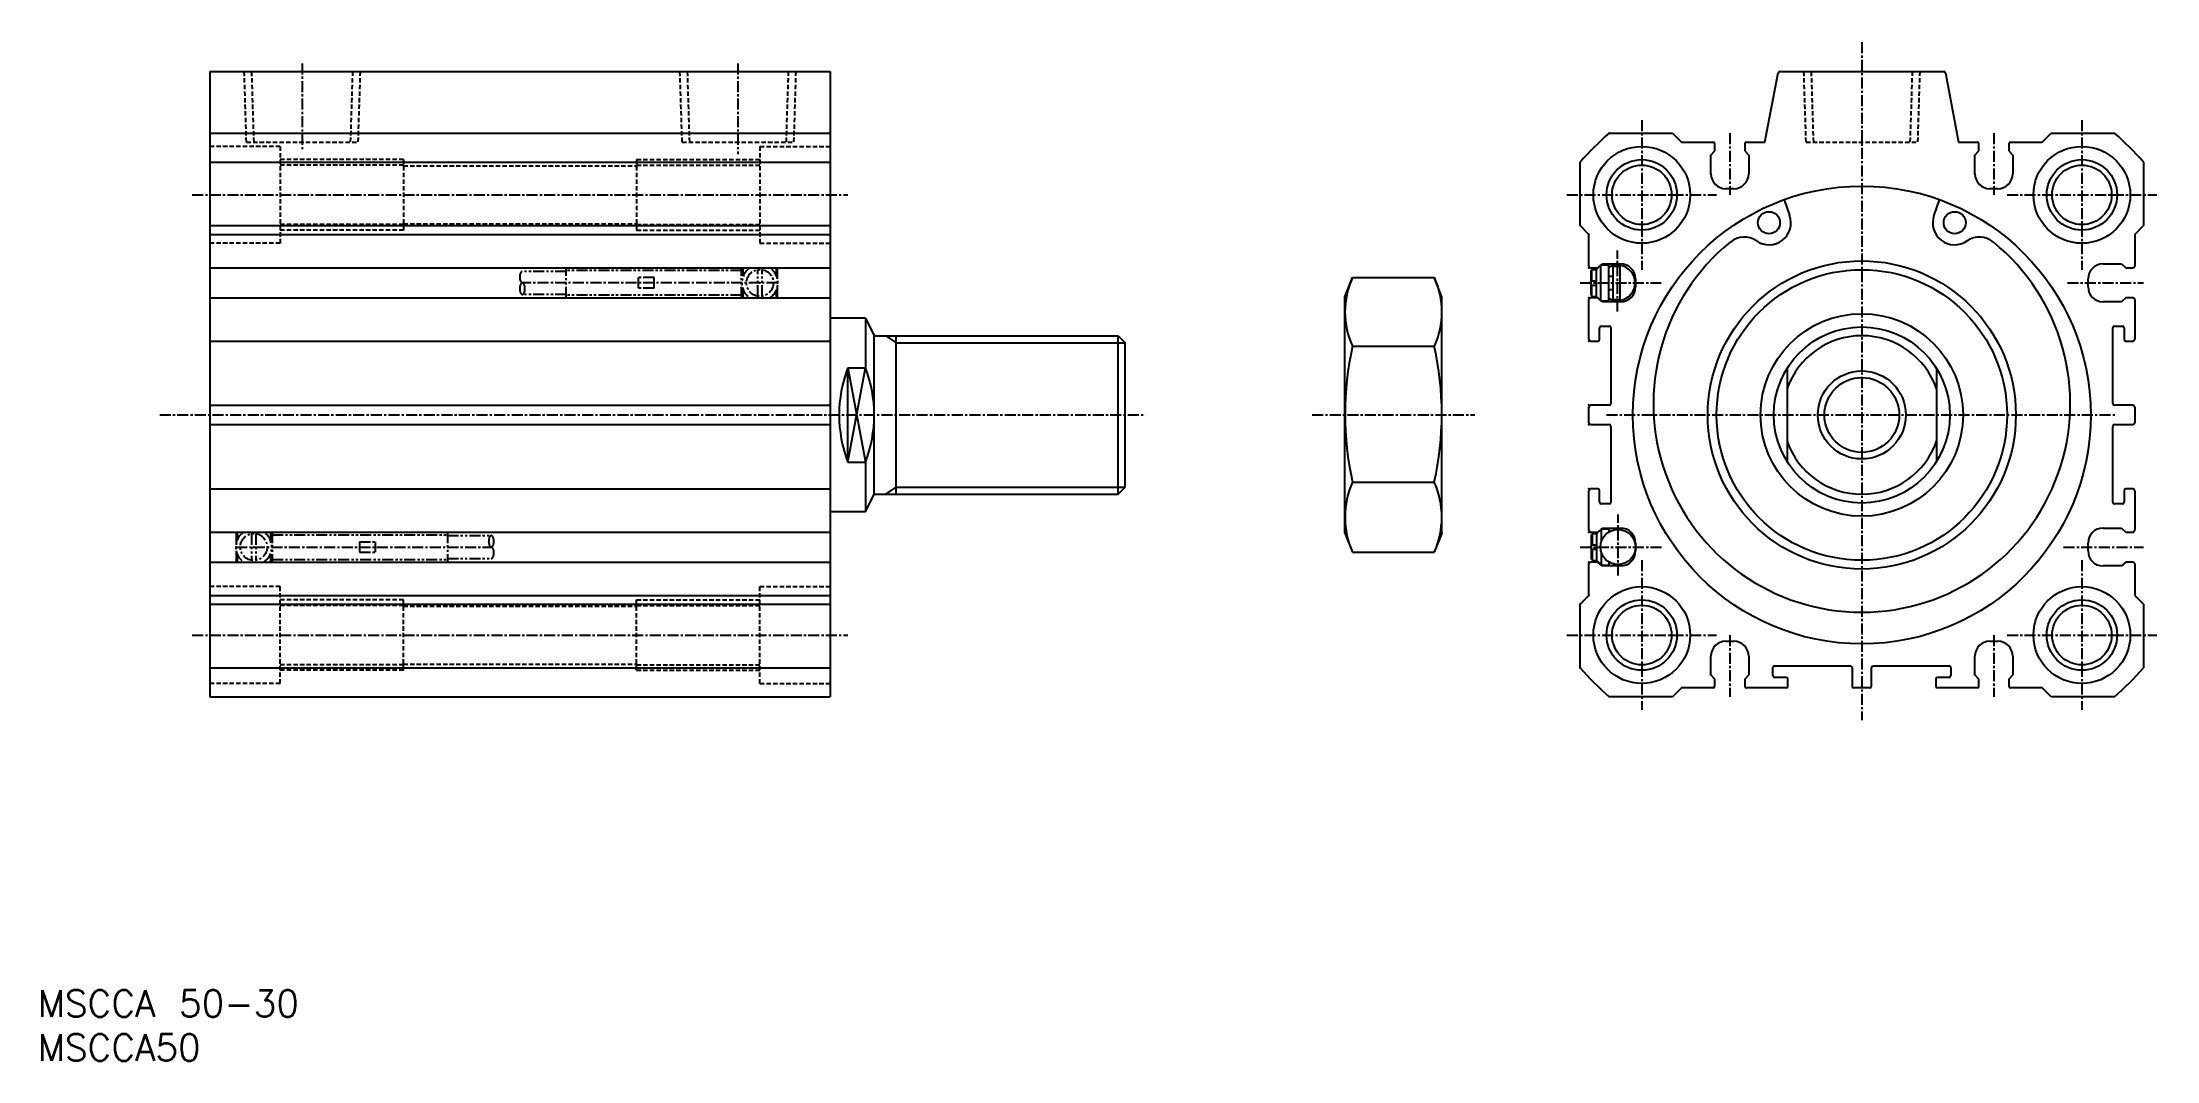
# Model space of a CAD drawing. Extents: x 1 to 241, y 0 to 116.
import ezdxf

# ---------------------------------------------------------------- set-up
doc = ezdxf.new("R2010")
doc.units = 0
for name, pattern in [('CENTER', [2, 1.25, -0.25, 0.25, -0.25]), ('DASHED', [0.75, 0.5, -0.25]), ('PHANTOM', [2.5, 1.25, -0.25, 0.25, -0.25, 0.25, -0.25])]:
    doc.linetypes.add(name, pattern=pattern)
doc.layers.get('0').update_dxf_attribs({"linetype": 'CONTINUOUS'})
doc.layers.add('CENTER', color=1, linetype='CENTER')
doc.styles.get("Standard").update_dxf_attribs({"font": 'txt.shx'})

msp = doc.modelspace()

# ---------------------------------------------------------------- linework, layer by layer
at = {"color": 7, "linetype": 'CONTINUOUS'}
for p, q in [((19.54, 112.34), (90.04, 112.34)), ((19.54, 112.34), (19.54, 41.34)), ((90.04, 112.34), (90.04, 41.34)), ((196.23, 104.34), (197.74, 112.18)), ((197.94, 112.34), (216.53, 112.34)), ((216.72, 112.18), (218.23, 104.34)), ((19.54, 105.34), (90.04, 105.34)), ((178.51, 105.34), (185.73, 105.34)), ((185.73, 105.34), (186.73, 104.34)), ((186.73, 104.34), (190.33, 104.34)), ((190.08, 102.84), (190.53, 103.34)), ((190.53, 103.34), (190.53, 104.14)), ((193.93, 104.14), (193.93, 103.34)), ((193.93, 103.34), (194.38, 102.84)), ((194.13, 104.34), (196.23, 104.34)), ((218.23, 104.34), (220.33, 104.34)), ((220.08, 102.84), (220.53, 103.34)), ((220.53, 103.34), (220.53, 104.14)), ((223.93, 104.14), (223.93, 103.34)), ((223.93, 103.34), (224.38, 102.84)), ((224.13, 104.34), (227.73, 104.34)), ((227.73, 104.34), (228.73, 105.34)), ((228.73, 105.34), (235.95, 105.34)), ((19.54, 102.06), (90.04, 102.06)), ((175.23, 94.84), (175.23, 102.06)), ((190.08, 100.74), (190.08, 102.84)), ((194.38, 102.84), (194.38, 100.74)), ((220.08, 100.74), (220.08, 102.84)), ((224.38, 102.84), (224.38, 100.74)), ((239.23, 102.06), (239.23, 94.84)), ((192.68, 99.04), (191.78, 99.04)), ((222.68, 99.04), (221.78, 99.04)), ((198.39, 97.79), (199.03, 96.02)), ((215.43, 96.02), (216.07, 97.79)), ((19.54, 94.84), (90.04, 94.84)), ((19.54, 93.84), (90.04, 93.84)), ((176.23, 93.84), (175.23, 94.84)), ((176.23, 90.24), (176.23, 93.84)), ((239.23, 94.84), (238.23, 93.84)), ((238.23, 93.84), (238.23, 90.24)), ((19.54, 90.04), (90.04, 90.04)), ((148.51, 86.76), (149.36, 88.94)), ((149.36, 88.94), (158.66, 88.94)), ((159.51, 86.76), (158.66, 88.94)), ((176.43, 90.04), (177.23, 90.04)), ((176.47, 86.94), (176.47, 89.74)), ((176.47, 89.74), (176.57, 89.74)), ((176.57, 89.87), (177.07, 89.87)), ((176.57, 88.59), (176.57, 89.87)), ((177.07, 89.87), (177.59, 90.39)), ((177.07, 86.81), (177.07, 89.87)), ((177.23, 90.04), (177.73, 90.49)), ((177.59, 90.39), (178.47, 90.39)), ((177.59, 86.29), (177.59, 90.39)), ((177.73, 90.49), (179.83, 90.49)), ((178.47, 86.29), (178.47, 90.39)), ((178.47, 89.09), (178.97, 89.09)), ((178.97, 86.44), (178.97, 90.24)), ((178.97, 90.24), (179.77, 90.24)), ((179.77, 86.36), (179.77, 90.32)), ((234.63, 90.49), (236.73, 90.49)), ((236.73, 90.49), (237.23, 90.04)), ((237.23, 90.04), (238.03, 90.04)), ((19.54, 86.64), (90.04, 86.64)), ((148.51, 59.91), (148.51, 86.76)), ((159.51, 59.91), (159.51, 86.76)), ((177.23, 86.64), (176.43, 86.64)), ((176.47, 86.94), (176.57, 86.94)), ((176.57, 88.59), (177.07, 88.59)), ((176.57, 86.81), (176.57, 88.09)), ((176.57, 88.09), (177.07, 88.09)), ((176.57, 86.81), (177.07, 86.81)), ((177.59, 86.29), (177.07, 86.81)), ((177.73, 86.19), (177.23, 86.64)), ((178.47, 87.59), (178.97, 87.59)), ((181.53, 88.79), (181.53, 87.89)), ((232.93, 87.89), (232.93, 88.79)), ((237.23, 86.64), (236.73, 86.19)), ((238.03, 86.64), (237.23, 86.64)), ((94.04, 84.34), (90.04, 84.34)), ((94.04, 84.34), (94.04, 78.71)), ((94.04, 84.34), (95.04, 82.34)), ((176.23, 81.94), (176.23, 86.44)), ((177.59, 86.29), (178.47, 86.29)), ((179.83, 86.19), (177.73, 86.19)), ((178.97, 86.44), (179.77, 86.44)), ((236.73, 86.19), (234.63, 86.19)), ((238.23, 86.44), (238.23, 81.94)), ((19.54, 81.74), (90.04, 81.74)), ((95.04, 64.34), (95.04, 82.34)), ((95.04, 82.34), (122.73, 82.34)), ((97.54, 64.34), (97.54, 82.34)), ((122.73, 64.34), (122.73, 82.34)), ((122.73, 82.34), (123.54, 81.53)), ((176.43, 81.74), (177.23, 81.74)), ((177.43, 81.94), (177.43, 83.24)), ((177.63, 83.44), (178.53, 83.44)), ((178.73, 83.24), (178.73, 74.64)), ((235.73, 74.64), (235.73, 83.24)), ((235.93, 83.44), (236.83, 83.44)), ((237.03, 83.24), (237.03, 81.94)), ((237.23, 81.74), (238.03, 81.74)), ((123.54, 65.15), (123.54, 81.53)), ((149.36, 81.14), (158.66, 81.14)), ((92.04, 67.96), (92.04, 78.71)), ((92.04, 78.71), (94.04, 78.71)), ((198.73, 78.61), (198.73, 68.07)), ((215.73, 78.61), (215.73, 68.07)), ((19.54, 74.44), (90.04, 74.44)), ((19.54, 72.24), (90.04, 72.24)), ((176.23, 72.44), (176.23, 74.24)), ((178.53, 74.44), (176.43, 74.44)), ((176.43, 72.24), (178.53, 72.24)), ((238.03, 74.44), (235.93, 74.44)), ((235.93, 72.24), (238.03, 72.24)), ((238.23, 74.24), (238.23, 72.44)), ((178.73, 72.04), (178.73, 63.44)), ((235.73, 63.44), (235.73, 72.04)), ((92.04, 67.96), (94.04, 67.96)), ((94.04, 67.96), (94.04, 62.34)), ((19.54, 64.94), (90.04, 64.94)), ((122.73, 64.34), (123.54, 65.15)), ((149.36, 65.71), (158.66, 65.71)), ((177.23, 64.94), (176.43, 64.94)), ((238.03, 64.94), (237.23, 64.94)), ((94.04, 62.34), (95.04, 64.34)), ((95.04, 64.34), (122.73, 64.34)), ((176.23, 60.24), (176.23, 64.74)), ((177.43, 63.44), (177.43, 64.74)), ((178.53, 63.24), (177.63, 63.24)), ((236.83, 63.24), (235.93, 63.24)), ((237.03, 64.74), (237.03, 63.44)), ((238.23, 64.74), (238.23, 60.24)), ((94.04, 62.34), (90.04, 62.34)), ((177.13, 59.87), (177.65, 60.39)), ((177.23, 60.04), (177.73, 60.49)), ((177.65, 60.39), (178.53, 60.39)), ((177.65, 59.02), (177.65, 60.39)), ((177.73, 60.49), (179.83, 60.49)), ((178.53, 60.07), (178.53, 60.39)), ((234.63, 60.49), (236.73, 60.49)), ((236.73, 60.49), (237.23, 60.04)), ((19.54, 60.04), (90.04, 60.04)), ((148.51, 59.91), (149.36, 57.74)), ((149.36, 57.74), (158.66, 57.74)), ((159.51, 59.91), (158.66, 57.74)), ((176.43, 60.04), (177.23, 60.04)), ((176.53, 56.94), (176.53, 59.74)), ((176.53, 59.74), (176.63, 59.74)), ((176.63, 59.87), (177.13, 59.87)), ((176.63, 58.59), (176.63, 59.87)), ((176.63, 58.59), (177.13, 58.59)), ((176.63, 56.81), (176.63, 58.09)), ((176.63, 58.09), (177.13, 58.09)), ((177.13, 56.81), (177.13, 59.87)), ((177.65, 56.29), (177.65, 57.66)), ((181.53, 58.79), (181.53, 57.89)), ((232.93, 57.89), (232.93, 58.79)), ((237.23, 60.04), (238.03, 60.04)), ((19.54, 56.64), (90.04, 56.64)), ((176.23, 52.84), (176.23, 56.44)), ((177.23, 56.64), (176.43, 56.64)), ((176.53, 56.94), (176.63, 56.94)), ((176.63, 56.81), (177.13, 56.81)), ((177.65, 56.29), (177.13, 56.81)), ((177.73, 56.19), (177.23, 56.64)), ((177.65, 56.29), (178.53, 56.29)), ((179.83, 56.19), (177.73, 56.19)), ((178.53, 56.29), (178.53, 56.61)), ((236.73, 56.19), (234.63, 56.19)), ((237.23, 56.64), (236.73, 56.19)), ((238.03, 56.64), (237.23, 56.64)), ((238.23, 56.44), (238.23, 52.84)), ((19.54, 52.84), (90.04, 52.84)), ((19.54, 51.84), (90.04, 51.84)), ((175.23, 51.84), (176.23, 52.84)), ((175.23, 44.62), (175.23, 51.84)), ((238.23, 52.84), (239.23, 51.84)), ((239.23, 51.84), (239.23, 44.62)), ((190.08, 43.84), (190.08, 45.94)), ((191.78, 47.64), (192.68, 47.64)), ((194.38, 45.94), (194.38, 43.84)), ((220.08, 43.84), (220.08, 45.94)), ((221.78, 47.64), (222.68, 47.64)), ((224.38, 45.94), (224.38, 43.84)), ((19.54, 44.62), (90.04, 44.62)), ((190.53, 43.34), (190.08, 43.84)), ((190.53, 42.54), (190.53, 43.34)), ((194.38, 43.84), (193.93, 43.34)), ((193.93, 43.34), (193.93, 42.54)), ((197.13, 43.74), (197.13, 44.64)), ((197.33, 44.84), (205.93, 44.84)), ((198.63, 43.54), (197.33, 43.54)), ((198.83, 42.54), (198.83, 43.34)), ((206.13, 44.64), (206.13, 42.54)), ((208.33, 42.54), (208.33, 44.64)), ((208.53, 44.84), (217.13, 44.84)), ((215.63, 43.34), (215.63, 42.54)), ((217.13, 43.54), (215.83, 43.54)), ((217.33, 44.64), (217.33, 43.74)), ((220.53, 43.34), (220.08, 43.84)), ((220.53, 42.54), (220.53, 43.34)), ((224.38, 43.84), (223.93, 43.34)), ((223.93, 43.34), (223.93, 42.54)), ((19.54, 41.34), (90.04, 41.34)), ((185.73, 41.34), (178.51, 41.34)), ((186.73, 42.34), (185.73, 41.34)), ((190.33, 42.34), (186.73, 42.34)), ((198.63, 42.34), (194.13, 42.34)), ((208.13, 42.34), (206.33, 42.34)), ((220.33, 42.34), (215.83, 42.34)), ((227.73, 42.34), (224.13, 42.34)), ((228.73, 41.34), (227.73, 42.34)), ((235.95, 41.34), (228.73, 41.34))]:
    msp.add_line(p, q, dxfattribs=at)
at = {"color": 3, "linetype": 'DASHED'}
for p, q in [((23.71, 104.34), (23.46, 112.34)), ((24.57, 104.34), (24.32, 112.34)), ((35.76, 112.34), (35.51, 104.34)), ((36.62, 112.34), (36.37, 104.34)), ((73.21, 104.34), (72.96, 112.34)), ((74.07, 104.34), (73.82, 112.34)), ((85.26, 112.34), (85.01, 104.34)), ((86.12, 112.34), (85.87, 104.34)), ((200.9, 104.34), (200.65, 112.34)), ((201.76, 104.34), (201.51, 112.34)), ((212.95, 112.34), (212.7, 104.34)), ((213.81, 112.34), (213.56, 104.34)), ((27.54, 103.84), (19.54, 103.84)), ((23.71, 104.34), (36.37, 104.34)), ((27.54, 103.84), (27.54, 92.84)), ((73.21, 104.34), (85.87, 104.34)), ((82.04, 103.84), (90.04, 103.84)), ((82.04, 103.84), (82.04, 92.84)), ((200.9, 104.34), (213.56, 104.34)), ((41.54, 102.34), (27.54, 102.34)), ((41.54, 101.71), (27.54, 101.71)), ((41.54, 102.34), (41.54, 94.34)), ((41.54, 101.64), (68.04, 101.64)), ((68.04, 102.34), (82.04, 102.34)), ((68.04, 102.34), (68.04, 94.34)), ((68.04, 101.71), (82.04, 101.71)), ((41.54, 94.96), (27.54, 94.96)), ((41.54, 94.34), (27.54, 94.34)), ((41.54, 95.04), (68.04, 95.04)), ((68.04, 94.96), (82.04, 94.96)), ((68.04, 94.34), (82.04, 94.34)), ((27.54, 92.84), (19.54, 92.84)), ((82.04, 92.84), (90.04, 92.84)), ((27.54, 53.84), (19.54, 53.84)), ((27.54, 42.84), (27.54, 53.84)), ((82.04, 53.84), (90.04, 53.84)), ((82.04, 42.84), (82.04, 53.84)), ((41.54, 52.34), (27.54, 52.34)), ((41.54, 51.71), (27.54, 51.71)), ((41.54, 44.34), (41.54, 52.34)), ((41.54, 51.64), (68.04, 51.64)), ((68.04, 44.34), (68.04, 52.34)), ((68.04, 52.34), (82.04, 52.34)), ((68.04, 51.71), (82.04, 51.71)), ((41.54, 44.96), (27.54, 44.96)), ((41.54, 44.34), (27.54, 44.34)), ((41.54, 45.04), (68.04, 45.04)), ((68.04, 44.96), (82.04, 44.96)), ((68.04, 44.34), (82.04, 44.34)), ((27.54, 42.84), (19.54, 42.84)), ((82.04, 42.84), (90.04, 42.84))]:
    msp.add_line(p, q, dxfattribs=at)
at = {"color": 7, "linetype": 'PHANTOM'}
for p, q in [((60.04, 89.64), (55.05, 89.64)), ((60.04, 86.64), (60.04, 90.04)), ((79.94, 89.74), (60.04, 89.74)), ((68.24, 87.74), (68.24, 88.94)), ((70.04, 88.94), (68.24, 88.94)), ((70.04, 87.74), (70.04, 88.94)), ((79.94, 86.64), (79.94, 90.04)), ((80.14, 89.11), (80.14, 89.94)), ((81.79, 86.83), (81.79, 89.85)), ((82.29, 86.83), (82.29, 89.85)), ((83.94, 89.11), (83.94, 89.94)), ((84.04, 88.79), (84.04, 90.04)), ((60.04, 87.04), (55.05, 87.04)), ((79.94, 86.94), (60.04, 86.94)), ((70.04, 87.74), (68.24, 87.74)), ((80.14, 86.74), (80.14, 87.57)), ((83.94, 86.74), (83.94, 87.57)), ((84.04, 86.64), (84.04, 87.89)), ((22.54, 60.04), (22.54, 58.79)), ((22.54, 57.89), (22.54, 56.64)), ((22.64, 59.94), (22.64, 59.11)), ((24.29, 59.85), (24.29, 56.83)), ((24.79, 59.85), (24.79, 56.83)), ((26.44, 59.94), (26.44, 59.11)), ((26.64, 60.04), (26.64, 56.64)), ((26.64, 59.74), (46.54, 59.74)), ((36.54, 58.94), (36.54, 57.74)), ((36.54, 58.94), (38.34, 58.94)), ((36.54, 57.74), (38.34, 57.74)), ((38.34, 58.94), (38.34, 57.74)), ((46.54, 60.04), (46.54, 56.64)), ((46.54, 59.64), (51.51, 59.64)), ((22.64, 57.57), (22.64, 56.74)), ((26.44, 57.57), (26.44, 56.74)), ((26.64, 56.94), (46.54, 56.94)), ((46.54, 57.04), (51.53, 57.04))]:
    msp.add_line(p, q, dxfattribs=at)
at = {"color": 3, "linetype": 'CONTINUOUS'}
for p, q in [((96.33, 82.34), (97.54, 81.53)), ((97.54, 81.53), (123.54, 81.53)), ((92.04, 67.96), (94.04, 78.71)), ((92.04, 78.71), (94.04, 67.96)), ((96.33, 64.34), (97.54, 65.15)), ((97.54, 65.15), (123.54, 65.15))]:
    msp.add_line(p, q, dxfattribs=at)
at = {"color": 7, "linetype": 'PHANTOM'}
for points in [[(55.05, 89.64, 0), (55.04, 89.64, 0), (55.04, 89.64, 0), (55.03, 89.64, 0), (55.02, 89.63, 0), (55.02, 89.63, 0), (55.01, 89.63, 0), (55, 89.63, 0), (54.99, 89.63, 0), (54.99, 89.62, 0), (54.98, 89.62, 0), (54.97, 89.61, 0), (54.97, 89.61, 0), (54.96, 89.61, 0), (54.95, 89.6, 0), (54.94, 89.59, 0), (54.94, 89.59, 0), (54.93, 89.58, 0), (54.92, 89.58, 0), (54.92, 89.57, 0), (54.91, 89.56, 0), (54.9, 89.55, 0), (54.9, 89.55, 0), (54.89, 89.54, 0), (54.89, 89.53, 0), (54.88, 89.52, 0), (54.87, 89.51, 0), (54.87, 89.5, 0), (54.86, 89.49, 0), (54.86, 89.48, 0), (54.85, 89.47, 0), (54.85, 89.46, 0), (54.84, 89.45, 0), (54.83, 89.44, 0), (54.83, 89.42, 0), (54.83, 89.41, 0), (54.82, 89.4, 0), (54.82, 89.39, 0), (54.81, 89.38, 0), (54.81, 89.36, 0), (54.8, 89.35, 0), (54.8, 89.34, 0), (54.79, 89.32, 0), (54.79, 89.31, 0), (54.79, 89.29, 0), (54.78, 89.28, 0), (54.78, 89.27, 0), (54.78, 89.25, 0), (54.78, 89.24, 0), (54.77, 89.22, 0), (54.77, 89.21, 0), (54.77, 89.19, 0), (54.77, 89.18, 0), (54.76, 89.16, 0), (54.76, 89.15, 0), (54.76, 89.13, 0), (54.76, 89.11, 0), (54.76, 89.1, 0), (54.76, 89.08, 0), (54.75, 89.07, 0), (54.75, 89.05, 0), (54.75, 89.04, 0), (54.75, 89.02, 0), (54.75, 89, 0), (54.75, 88.99, 0), (54.75, 88.97, 0), (54.75, 88.96, 0), (54.75, 88.94, 0), (54.75, 88.92, 0), (54.75, 88.91, 0), (54.76, 88.89, 0), (54.76, 88.88, 0), (54.76, 88.86, 0), (54.76, 88.85, 0), (54.76, 88.83, 0), (54.76, 88.81, 0), (54.77, 88.8, 0), (54.77, 88.78, 0), (54.77, 88.77, 0), (54.77, 88.75, 0), (54.78, 88.74, 0), (54.78, 88.72, 0), (54.78, 88.71, 0), (54.78, 88.7, 0), (54.79, 88.68, 0), (54.79, 88.67, 0), (54.79, 88.65, 0), (54.8, 88.64, 0), (54.8, 88.63, 0), (54.81, 88.61, 0), (54.81, 88.6, 0), (54.82, 88.59, 0), (54.82, 88.58, 0), (54.83, 88.56, 0), (54.83, 88.55, 0), (54.83, 88.54, 0), (54.84, 88.53, 0), (54.85, 88.52, 0), (54.85, 88.51, 0), (54.86, 88.5, 0), (54.86, 88.49, 0), (54.87, 88.48, 0), (54.87, 88.47, 0), (54.88, 88.46, 0), (54.89, 88.45, 0), (54.89, 88.44, 0), (54.9, 88.43, 0), (54.9, 88.42, 0), (54.91, 88.41, 0), (54.92, 88.41, 0), (54.92, 88.4, 0), (54.93, 88.39, 0), (54.94, 88.39, 0), (54.94, 88.38, 0), (54.95, 88.38, 0), (54.96, 88.37, 0), (54.97, 88.37, 0), (54.97, 88.36, 0), (54.98, 88.36, 0), (54.99, 88.35, 0), (54.99, 88.35, 0), (55, 88.35, 0), (55.01, 88.34, 0), (55.02, 88.34, 0), (55.02, 88.34, 0), (55.03, 88.34, 0), (55.04, 88.34, 0), (55.04, 88.34, 0), (55.05, 88.34, 0)], [(55.05, 87.04, 0), (55.07, 87.04, 0), (55.08, 87.04, 0), (55.1, 87.04, 0), (55.11, 87.05, 0), (55.13, 87.06, 0), (55.14, 87.07, 0), (55.15, 87.08, 0), (55.17, 87.09, 0), (55.18, 87.1, 0), (55.19, 87.11, 0), (55.21, 87.13, 0), (55.22, 87.15, 0), (55.23, 87.17, 0), (55.24, 87.19, 0), (55.25, 87.21, 0), (55.26, 87.23, 0), (55.27, 87.25, 0), (55.28, 87.28, 0), (55.29, 87.3, 0), (55.3, 87.33, 0), (55.31, 87.35, 0), (55.32, 87.38, 0), (55.32, 87.41, 0), (55.33, 87.44, 0), (55.33, 87.47, 0), (55.34, 87.5, 0), (55.34, 87.53, 0), (55.35, 87.56, 0), (55.35, 87.59, 0), (55.35, 87.62, 0), (55.35, 87.66, 0), (55.35, 87.69, 0), (55.35, 87.72, 0), (55.35, 87.75, 0), (55.35, 87.78, 0), (55.35, 87.81, 0), (55.34, 87.85, 0), (55.34, 87.88, 0), (55.33, 87.91, 0), (55.33, 87.94, 0), (55.32, 87.97, 0), (55.32, 87.99, 0), (55.31, 88.02, 0), (55.3, 88.05, 0), (55.29, 88.08, 0), (55.28, 88.1, 0), (55.27, 88.12, 0), (55.26, 88.15, 0), (55.25, 88.17, 0), (55.24, 88.19, 0), (55.23, 88.21, 0), (55.22, 88.23, 0), (55.21, 88.25, 0), (55.19, 88.26, 0), (55.18, 88.28, 0), (55.17, 88.29, 0), (55.15, 88.3, 0), (55.14, 88.31, 0), (55.13, 88.32, 0), (55.11, 88.33, 0), (55.1, 88.33, 0), (55.08, 88.33, 0), (55.07, 88.34, 0), (55.05, 88.34, 0), (55.04, 88.34, 0), (55.02, 88.33, 0), (55.01, 88.33, 0), (54.99, 88.33, 0), (54.98, 88.32, 0), (54.97, 88.31, 0), (54.95, 88.3, 0), (54.94, 88.29, 0), (54.92, 88.28, 0), (54.91, 88.26, 0), (54.9, 88.25, 0), (54.89, 88.23, 0), (54.87, 88.21, 0), (54.86, 88.19, 0), (54.85, 88.17, 0), (54.84, 88.15, 0), (54.83, 88.12, 0), (54.82, 88.1, 0), (54.81, 88.08, 0), (54.8, 88.05, 0), (54.79, 88.02, 0), (54.79, 87.99, 0), (54.78, 87.97, 0), (54.78, 87.94, 0), (54.77, 87.91, 0), (54.77, 87.88, 0), (54.76, 87.85, 0), (54.76, 87.81, 0), (54.76, 87.78, 0), (54.75, 87.75, 0), (54.75, 87.72, 0), (54.75, 87.69, 0), (54.75, 87.66, 0), (54.75, 87.62, 0), (54.76, 87.59, 0), (54.76, 87.56, 0), (54.76, 87.53, 0), (54.77, 87.5, 0), (54.77, 87.47, 0), (54.78, 87.44, 0), (54.78, 87.41, 0), (54.79, 87.38, 0), (54.79, 87.35, 0), (54.8, 87.33, 0), (54.81, 87.3, 0), (54.82, 87.28, 0), (54.83, 87.25, 0), (54.84, 87.23, 0), (54.85, 87.21, 0), (54.86, 87.19, 0), (54.87, 87.17, 0), (54.89, 87.15, 0), (54.9, 87.13, 0), (54.91, 87.11, 0), (54.92, 87.1, 0), (54.94, 87.09, 0), (54.95, 87.08, 0), (54.97, 87.07, 0), (54.98, 87.06, 0), (54.99, 87.05, 0), (55.01, 87.04, 0), (55.02, 87.04, 0), (55.04, 87.04, 0), (55.05, 87.04, 0)], [(51.52, 59.64, 0), (51.51, 59.64, 0), (51.49, 59.63, 0), (51.48, 59.63, 0), (51.47, 59.63, 0), (51.45, 59.62, 0), (51.44, 59.61, 0), (51.42, 59.6, 0), (51.41, 59.59, 0), (51.4, 59.58, 0), (51.38, 59.56, 0), (51.37, 59.55, 0), (51.36, 59.53, 0), (51.35, 59.51, 0), (51.33, 59.49, 0), (51.32, 59.47, 0), (51.31, 59.45, 0), (51.3, 59.42, 0), (51.29, 59.4, 0), (51.28, 59.38, 0), (51.27, 59.35, 0), (51.27, 59.32, 0), (51.26, 59.29, 0), (51.25, 59.27, 0), (51.25, 59.24, 0), (51.24, 59.21, 0), (51.24, 59.18, 0), (51.23, 59.15, 0), (51.23, 59.11, 0), (51.23, 59.08, 0), (51.23, 59.05, 0), (51.22, 59.02, 0), (51.22, 58.99, 0), (51.22, 58.96, 0), (51.23, 58.92, 0), (51.23, 58.89, 0), (51.23, 58.86, 0), (51.23, 58.83, 0), (51.24, 58.8, 0), (51.24, 58.77, 0), (51.25, 58.74, 0), (51.25, 58.71, 0), (51.26, 58.68, 0), (51.27, 58.65, 0), (51.27, 58.63, 0), (51.28, 58.6, 0), (51.29, 58.58, 0), (51.3, 58.55, 0), (51.31, 58.53, 0), (51.32, 58.51, 0), (51.33, 58.49, 0), (51.35, 58.47, 0), (51.36, 58.45, 0), (51.37, 58.43, 0), (51.38, 58.41, 0), (51.4, 58.4, 0), (51.41, 58.39, 0), (51.42, 58.38, 0), (51.44, 58.37, 0), (51.45, 58.36, 0), (51.47, 58.35, 0), (51.48, 58.34, 0), (51.49, 58.34, 0), (51.51, 58.34, 0), (51.52, 58.34, 0), (51.54, 58.34, 0), (51.55, 58.34, 0), (51.57, 58.34, 0), (51.58, 58.35, 0), (51.6, 58.36, 0), (51.61, 58.37, 0), (51.62, 58.38, 0), (51.64, 58.39, 0), (51.65, 58.4, 0), (51.67, 58.41, 0), (51.68, 58.43, 0), (51.69, 58.45, 0), (51.7, 58.47, 0), (51.71, 58.49, 0), (51.73, 58.51, 0), (51.74, 58.53, 0), (51.75, 58.55, 0), (51.76, 58.58, 0), (51.76, 58.6, 0), (51.77, 58.63, 0), (51.78, 58.65, 0), (51.79, 58.68, 0), (51.79, 58.71, 0), (51.8, 58.74, 0), (51.81, 58.77, 0), (51.81, 58.8, 0), (51.81, 58.83, 0), (51.82, 58.86, 0), (51.82, 58.89, 0), (51.82, 58.92, 0), (51.82, 58.96, 0), (51.82, 58.99, 0), (51.82, 59.02, 0), (51.82, 59.05, 0), (51.82, 59.08, 0), (51.82, 59.11, 0), (51.81, 59.15, 0), (51.81, 59.18, 0), (51.81, 59.21, 0), (51.8, 59.24, 0), (51.79, 59.27, 0), (51.79, 59.29, 0), (51.78, 59.32, 0), (51.77, 59.35, 0), (51.76, 59.38, 0), (51.76, 59.4, 0), (51.75, 59.42, 0), (51.74, 59.45, 0), (51.73, 59.47, 0), (51.71, 59.49, 0), (51.7, 59.51, 0), (51.69, 59.53, 0), (51.68, 59.55, 0), (51.67, 59.56, 0), (51.65, 59.58, 0), (51.64, 59.59, 0), (51.62, 59.6, 0), (51.61, 59.61, 0), (51.6, 59.62, 0), (51.58, 59.63, 0), (51.57, 59.63, 0), (51.55, 59.63, 0), (51.54, 59.64, 0), (51.52, 59.64, 0)], [(51.52, 57.04, 0), (51.53, 57.04, 0), (51.54, 57.04, 0), (51.55, 57.04, 0), (51.55, 57.04, 0), (51.56, 57.04, 0), (51.57, 57.04, 0), (51.58, 57.05, 0), (51.58, 57.05, 0), (51.59, 57.05, 0), (51.6, 57.06, 0), (51.6, 57.06, 0), (51.61, 57.07, 0), (51.62, 57.07, 0), (51.62, 57.08, 0), (51.63, 57.08, 0), (51.64, 57.09, 0), (51.65, 57.09, 0), (51.65, 57.1, 0), (51.66, 57.11, 0), (51.67, 57.11, 0), (51.67, 57.12, 0), (51.68, 57.13, 0), (51.68, 57.14, 0), (51.69, 57.15, 0), (51.7, 57.16, 0), (51.7, 57.17, 0), (51.71, 57.18, 0), (51.71, 57.19, 0), (51.72, 57.2, 0), (51.73, 57.21, 0), (51.73, 57.22, 0), (51.74, 57.23, 0), (51.74, 57.24, 0), (51.75, 57.25, 0), (51.75, 57.26, 0), (51.76, 57.28, 0), (51.76, 57.29, 0), (51.76, 57.3, 0), (51.77, 57.31, 0), (51.77, 57.33, 0), (51.78, 57.34, 0), (51.78, 57.35, 0), (51.78, 57.37, 0), (51.79, 57.38, 0), (51.79, 57.4, 0), (51.79, 57.41, 0), (51.8, 57.42, 0), (51.8, 57.44, 0), (51.8, 57.45, 0), (51.81, 57.47, 0), (51.81, 57.48, 0), (51.81, 57.5, 0), (51.81, 57.51, 0), (51.81, 57.53, 0), (51.82, 57.55, 0), (51.82, 57.56, 0), (51.82, 57.58, 0), (51.82, 57.59, 0), (51.82, 57.61, 0), (51.82, 57.62, 0), (51.82, 57.64, 0), (51.82, 57.66, 0), (51.82, 57.67, 0), (51.82, 57.69, 0), (51.82, 57.7, 0), (51.82, 57.72, 0), (51.82, 57.74, 0), (51.82, 57.75, 0), (51.82, 57.77, 0), (51.82, 57.78, 0), (51.82, 57.8, 0), (51.82, 57.81, 0), (51.82, 57.83, 0), (51.81, 57.85, 0), (51.81, 57.86, 0), (51.81, 57.88, 0), (51.81, 57.89, 0), (51.81, 57.91, 0), (51.8, 57.92, 0), (51.8, 57.94, 0), (51.8, 57.95, 0), (51.79, 57.97, 0), (51.79, 57.98, 0), (51.79, 57.99, 0), (51.78, 58.01, 0), (51.78, 58.02, 0), (51.78, 58.04, 0), (51.77, 58.05, 0), (51.77, 58.06, 0), (51.76, 58.08, 0), (51.76, 58.09, 0), (51.76, 58.1, 0), (51.75, 58.11, 0), (51.75, 58.12, 0), (51.74, 58.14, 0), (51.74, 58.15, 0), (51.73, 58.16, 0), (51.73, 58.17, 0), (51.72, 58.18, 0), (51.71, 58.19, 0), (51.71, 58.2, 0), (51.7, 58.21, 0), (51.7, 58.22, 0), (51.69, 58.23, 0), (51.68, 58.24, 0), (51.68, 58.25, 0), (51.67, 58.25, 0), (51.67, 58.26, 0), (51.66, 58.27, 0), (51.65, 58.28, 0), (51.65, 58.28, 0), (51.64, 58.29, 0), (51.63, 58.29, 0), (51.62, 58.3, 0), (51.62, 58.31, 0), (51.61, 58.31, 0), (51.6, 58.31, 0), (51.6, 58.32, 0), (51.59, 58.32, 0), (51.58, 58.33, 0), (51.58, 58.33, 0), (51.57, 58.33, 0), (51.56, 58.33, 0), (51.55, 58.33, 0), (51.55, 58.34, 0), (51.54, 58.34, 0), (51.53, 58.34, 0), (51.52, 58.34, 0)]]:
    msp.add_polyline3d(points, dxfattribs=at)
at = {"color": 7, "linetype": 'CONTINUOUS'}
for centre, radius in [((182.23, 98.34), 5.5), ((232.23, 98.34), 5.5), ((182.23, 98.34), 3.38), ((232.23, 98.34), 3.38), ((207.23, 73.34), 26), ((196.68, 95.17), 1.25), ((217.78, 95.17), 1.25), ((207.23, 73.34), 17.5), ((207.23, 73.34), 16.5), ((207.23, 73.34), 11.5), ((207.23, 73.34), 10), ((207.23, 73.34), 4.25), ((179.53, 58.34), 2), ((182.23, 48.34), 5.5), ((232.23, 48.34), 5.5), ((182.23, 48.34), 3.38), ((232.23, 48.34), 3.38)]:
    msp.add_circle(centre, radius, dxfattribs=at)
at = {"color": 3, "linetype": 'CONTINUOUS'}
for centre, radius in [((182.23, 98.34), 4), ((232.23, 98.34), 4), ((207.23, 73.34), 5), ((182.23, 48.34), 4), ((232.23, 48.34), 4)]:
    msp.add_circle(centre, radius, dxfattribs=at)
at = {"color": 7, "linetype": 'PHANTOM'}
for centre in [(82.04, 88.34), (24.54, 58.34)]:
    msp.add_circle(centre, 1.53, dxfattribs=at)
at = {"color": 7, "linetype": 'CONTINUOUS'}
for centre, radius, start, end in [((197.94, 112.14), 0.2, 90, 169.0947), ((216.53, 112.14), 0.2, 10.9053, 90), ((207.23, 73.34), 43, 131.9108, 138.0892), ((190.33, 104.14), 0.2, 0, 90), ((194.13, 104.14), 0.2, 90, 180), ((220.33, 104.14), 0.2, 0, 90), ((224.13, 104.14), 0.2, 90, 180), ((207.23, 73.34), 43, 41.9108, 48.0892), ((191.78, 100.74), 1.7, 180, 270), ((192.68, 100.74), 1.7, 270, 0), ((221.78, 100.74), 1.7, 180, 270), ((222.68, 100.74), 1.7, 270, 0), ((196.68, 95.17), 2.5, 235.7732, 19.8769), ((217.78, 95.17), 2.5, 160.1231, 304.2268), ((207.23, 74.61), 23.68, 129.1346, 50.8654), ((193.87, 91.04), 2.5, 55.7732, 129.1346), ((220.6, 91.04), 2.5, 50.8654, 124.2268), ((157.9, 85.04), 9.39, 155.4514, 204.5486), ((150.13, 85.04), 9.39, 335.4514, 24.5486), ((176.43, 90.24), 0.2, 180, 270), ((179.47, 88.34), 2, 239.9999, 120.0001), ((179.83, 88.79), 1.7, 0, 90), ((234.63, 88.79), 1.7, 90, 180), ((238.03, 90.24), 0.2, 270, 0), ((176.43, 86.44), 0.2, 90, 180), ((179.83, 87.89), 1.7, 270, 0), ((234.63, 87.89), 1.7, 180, 270), ((238.03, 86.44), 0.2, 0, 90), ((176.43, 81.94), 0.2, 180, 270), ((177.23, 81.94), 0.2, 270, 0), ((177.63, 83.24), 0.2, 90, 180), ((178.53, 83.24), 0.2, 0, 90), ((207.23, 73.34), 9, 19.1881, 160.8119), ((235.93, 83.24), 0.2, 90, 180), ((236.83, 83.24), 0.2, 0, 90), ((237.23, 81.94), 0.2, 180, 270), ((238.03, 81.94), 0.2, 270, 0), ((183.99, 73.43), 35.47, 167.4432, 192.5568), ((124.04, 73.43), 35.47, 347.4432, 12.5568), ((105.97, 73.34), 14.93, 158.9139, 201.0861), ((80.1, 73.34), 14.93, 338.9134, 21.0866), ((178.53, 74.64), 0.2, 270, 0), ((235.93, 74.64), 0.2, 180, 270), ((176.43, 74.24), 0.2, 90, 180), ((176.43, 72.44), 0.2, 180, 270), ((178.53, 72.04), 0.2, 0, 90), ((235.93, 72.04), 0.2, 90, 180), ((238.03, 74.24), 0.2, 0, 90), ((238.03, 72.44), 0.2, 270, 0), ((207.23, 73.34), 9, 199.1881, 340.8119), ((158.31, 61.73), 9.79, 155.9752, 204.0248), ((149.72, 61.73), 9.79, 335.9752, 24.0248), ((176.43, 64.74), 0.2, 90, 180), ((177.23, 64.74), 0.2, 0, 90), ((237.23, 64.74), 0.2, 90, 180), ((238.03, 64.74), 0.2, 0, 90), ((177.63, 63.44), 0.2, 180, 270), ((178.53, 63.44), 0.2, 270, 0), ((235.93, 63.44), 0.2, 180, 270), ((236.83, 63.44), 0.2, 270, 0), ((176.43, 60.24), 0.2, 180, 270), ((179.83, 58.79), 1.7, 0, 90), ((234.63, 58.79), 1.7, 90, 180), ((238.03, 60.24), 0.2, 270, 0), ((179.83, 57.89), 1.7, 270, 0), ((234.63, 57.89), 1.7, 180, 270), ((176.43, 56.44), 0.2, 90, 180), ((238.03, 56.44), 0.2, 0, 90), ((191.78, 45.94), 1.7, 90, 180), ((192.68, 45.94), 1.7, 0, 90), ((221.78, 45.94), 1.7, 90, 180), ((222.68, 45.94), 1.7, 0, 90), ((207.23, 73.34), 43, 221.9108, 228.0892), ((197.33, 44.64), 0.2, 90, 180), ((197.33, 43.74), 0.2, 180, 270), ((198.63, 43.34), 0.2, 0, 90), ((205.93, 44.64), 0.2, 0, 90), ((208.53, 44.64), 0.2, 90, 180), ((215.83, 43.34), 0.2, 90, 180), ((217.13, 44.64), 0.2, 0, 90), ((217.13, 43.74), 0.2, 270, 0), ((207.23, 73.34), 43, 311.9108, 318.0892), ((190.33, 42.54), 0.2, 270, 0), ((194.13, 42.54), 0.2, 180, 270), ((198.63, 42.54), 0.2, 270, 0), ((206.33, 42.54), 0.2, 180, 270), ((208.13, 42.54), 0.2, 270, 0), ((215.83, 42.54), 0.2, 180, 270), ((220.33, 42.54), 0.2, 270, 0), ((224.13, 42.54), 0.2, 180, 270)]:
    msp.add_arc(centre, radius, start, end, dxfattribs=at)
at = {"color": 7, "linetype": 'PHANTOM'}
for centre, radius, start, end in [((82.04, 88.34), 2.05, 123.9762, 236.0234), ((80.44, 89.94), 0.3, 160.5278, 180), ((82.04, 88.34), 2.05, 303.9765, 56.0238), ((83.64, 89.94), 0.3, 0, 19.4724), ((80.44, 86.74), 0.3, 180, 199.4708), ((83.64, 86.74), 0.3, 340.5293, 0), ((24.54, 58.34), 2.05, 123.9765, 236.0238), ((22.94, 59.94), 0.3, 160.5293, 180), ((24.54, 58.34), 2.05, 303.9762, 56.0234), ((26.14, 59.94), 0.3, 0, 19.4708), ((22.94, 56.74), 0.3, 180, 199.4724), ((26.14, 56.74), 0.3, 340.5278, 360)]:
    msp.add_arc(centre, radius, start, end, dxfattribs=at)
at = {"color": 7, "linetype": 'CONTINUOUS'}
for p in [(178.51, 105.34), (175.23, 94.84), (176.23, 93.84), (176.23, 90.04), (82.04, 88.34), (84.04, 88.34), (176.23, 88.34), (176.23, 86.64), (179.47, 88.34), (181.47, 88.34), (176.23, 81.74), (176.23, 74.44), (176.23, 72.24), (176.23, 64.94), (22.54, 58.34), (24.54, 58.34), (176.23, 60.04), (176.23, 58.34), (179.53, 58.34), (181.53, 58.34), (176.23, 56.64), (175.23, 51.84), (176.23, 52.84), (175.23, 44.62)]:
    msp.add_point(p, dxfattribs=at)
at = {"layer": 'CENTER', "color": 1, "linetype": 'CENTER'}
for p, q in [((207.23, 115.67), (207.23, 38.68)), ((30.04, 113.27), (30.04, 103.41)), ((79.54, 113.27), (79.54, 102.95)), ((182.23, 106.84), (182.23, 89.84)), ((232.23, 106.84), (232.23, 89.84)), ((192.23, 105.34), (192.23, 98.34)), ((222.23, 105.34), (222.23, 98.34)), ((17.54, 98.34), (92.04, 98.34)), ((173.73, 98.34), (190.73, 98.34)), ((223.73, 98.34), (240.73, 98.34)), ((179.47, 85.09), (179.47, 92.03)), ((84.04, 88.34), (55.05, 88.34)), ((175.23, 88.34), (184.45, 88.34)), ((230.58, 88.34), (239.23, 88.34)), ((13.85, 73.34), (125.86, 73.34)), ((144.78, 73.34), (163.25, 73.34)), ((178.23, 73.34), (236.23, 73.34)), ((179.53, 55.09), (179.53, 62.03)), ((22.54, 58.34), (51.53, 58.34)), ((175.23, 58.34), (184.59, 58.34)), ((230.16, 58.34), (239.23, 58.34)), ((182.23, 56.84), (182.23, 39.84)), ((232.23, 56.84), (232.23, 39.84)), ((17.54, 48.34), (92.04, 48.34)), ((173.73, 48.34), (190.73, 48.34)), ((192.23, 48.34), (192.23, 41.34)), ((222.23, 48.34), (222.23, 41.34)), ((223.73, 48.34), (240.73, 48.34))]:
    msp.add_line(p, q, dxfattribs=at)
msp.add_point((207.23, 73.34), dxfattribs=at)

# ---------------------------------------------------------------- texts
at = {"color": 7, "linetype": 'CONTINUOUS'}
for s, p in [('MSCCA 50-30', (0, 5)), ('MSCCA50', (0, 0))]:
    msp.add_text(s, height=3, dxfattribs=at).set_placement(p)

doc.saveas('drawing.dxf')
